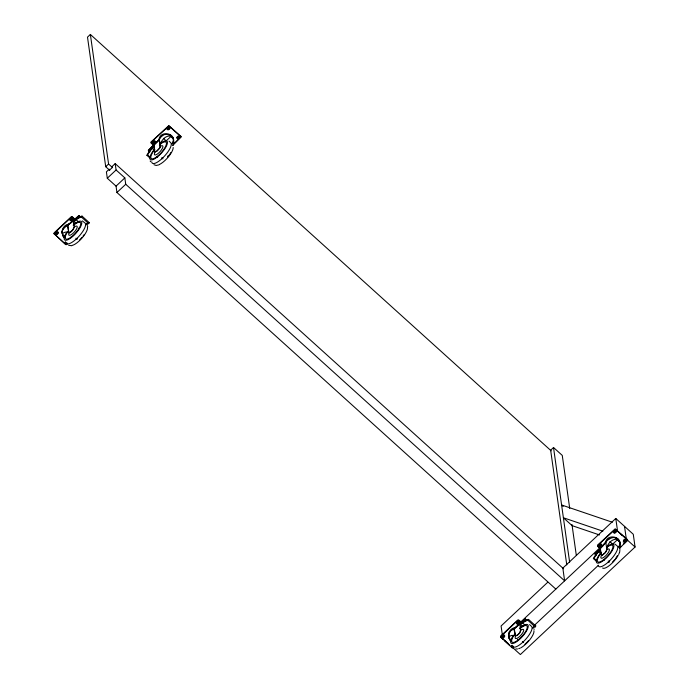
<?xml version="1.0" encoding="UTF-8"?>
<svg xmlns="http://www.w3.org/2000/svg" width="689" height="689" viewBox="0 0 689 689"><rect width="100%" height="100%" fill="white"/><g stroke="black" fill="none" stroke-linecap="round" stroke-linejoin="round"><path stroke-width="1.03" d="M173.352 145.207C176.608 130.359 160.554 135.612 160.296 146.214M619.842 548.47C623.097 533.622 607.035 538.884 606.785 549.486M80.294 217.035L78.744 215.64L73.267 220.428C75.127 225.114 74.584 230.875 69.133 232.822L68.711 232.675M162.923 135.285L160.158 137.8L159.34 139.436L160.313 146.352L159.727 148.178L157.058 151.08L154.93 151.985L153.733 144.948L159.34 139.419C161.82 130.195 177.934 135.018 172.138 143.923C178.727 133.52 159.598 128.972 158.858 140.255M159.366 139.393L160.132 147.48M526.775 620.307L525.233 618.903L514.046 628.764L515.045 635.671C517.482 636.447 521.194 632.209 520.634 629.47C520.944 631.959 517.947 635.508 515.191 635.938M80.346 217.147L78.839 215.778L78.692 216.811L73.43 221.617L78.598 216.716L78.744 215.64M87.141 223.288L87.003 224.313M526.827 620.41L525.319 619.049L525.182 620.074L519.911 624.88L525.087 619.988L525.233 618.903M533.725 626.585L533.484 627.576M619.652 552.285L619.919 549.443M69.563 224.192C62.673 223.899 58.961 234.174 65.343 237.559C54.112 228.447 75.557 221.961 78.839 215.778M605.347 543.518C606.079 532.235 625.216 536.791 618.627 547.195C621.779 543.104 618.093 536.946 613.038 537.532C604.701 539.211 601.781 549.279 594.822 553.629L595.305 554.3L600.481 549.486L595.305 554.3M62.122 231.969C62.716 225.785 70.407 225.148 73.267 220.428L76.384 223.296M606.751 550.063L604.994 552.983L602.746 554.766M605.657 552.208L606.897 549.71L605.829 542.682L606.639 541.08M627.515 540.409L627.386 539.453L615.088 528.902L597.63 545.128L597.613 546.334L600.041 548.573M85.867 224.7A13.504 4.255 -47.9 0 1 88.692 223.632L89.277 222.668L82.034 216.122A13.358 4.212 -47.9 0 0 76.78 218.792L76.186 219.748L74.334 220.402M79.08 222.366L76.186 219.748A13.504 4.255 -47.9 0 1 81.44 217.087L82.034 216.122M149.797 157.902L146.903 155.275A13.358 4.212 -47.9 0 1 151.597 148.609L152.657 146.903M153.346 146.654L152.295 148.359A13.504 4.255 -47.9 0 0 147.592 155.034L146.903 155.275M532.356 627.963A13.504 4.255 -47.9 0 1 535.172 626.904L535.766 625.939L528.523 619.394A13.358 4.212 -47.9 0 0 523.261 622.055L522.667 623.02L520.815 623.674M524.837 624.983L522.667 623.02A13.504 4.255 -47.9 0 1 527.929 620.35L528.523 619.394M596.286 561.165L593.384 558.546A13.358 4.212 -47.9 0 1 598.078 551.872L599.137 550.166M600.36 549.064L598.775 551.631A13.504 4.255 -47.9 0 0 594.082 558.297L593.384 558.546M159.624 148.092L156.257 151.494L154.689 151.632M167.573 156.532L168.125 155.774M627.378 540.572L623.519 544.189M604.899 552.897L603.443 554.266M148.815 151.037L154 146.214L148.815 151.037L148.342 150.366L153.733 144.948L148.454 150.478M594.943 553.749L603.116 545.679M159.435 139.505L153.836 145.086L159.443 139.833M600.317 548.306L605.924 542.768M551.166 450.83L90.371 34.45L87.503 37.137L105.71 166.712L109.706 170.321M105.71 166.712L108.578 164.025L90.371 34.45M563.602 568.804L115.192 163.62L112.324 166.307L112.479 167.367L109.422 170.235L109.267 169.175L106.399 171.862L107.295 178.236L116.045 186.142L116.941 192.507L555.834 589.095M107.295 178.236L116.088 169.994L115.192 163.62M56.3 231.917L55.542 232.624A1.068 0.982 -8 0 0 55.542 234.019A1.068 0.982 -8 0 0 57.058 233.993L57.816 233.278A1.068 0.982 -8 0 0 57.816 231.883M71.019 218.12L70.261 218.826A1.068 0.982 -8 0 0 70.261 220.222A1.068 0.982 -8 0 0 71.777 220.196L72.534 219.481A1.068 0.982 -8 0 0 72.534 218.086M153.346 140.9L152.588 141.615A1.068 0.982 -8 0 0 152.579 143.011A1.068 0.982 -8 0 0 154.095 142.976L154.853 142.27A1.068 0.982 -8 0 0 154.853 140.875M168.064 127.103L167.306 127.818A1.068 0.982 -8 0 0 167.134 128.025M56.3 233.313L57.058 232.598M71.019 219.507L71.777 218.801M153.337 142.296L154.095 141.581M168.056 128.498L168.814 127.784M68.659 232.494L67.556 225.501L73.361 220.523M64.077 236.887L62.449 235.052L62.88 233.132L65.205 232.133L68.797 232.314L67.875 225.389M116.045 186.142L124.838 177.891L116.088 169.994M116.941 192.507L125.734 184.264L124.838 177.891M178.02 136.103L177.262 136.818A1.068 0.982 -8 0 0 177.262 138.213A1.068 0.982 -8 0 0 178.778 138.179L179.536 137.473A1.068 0.982 -8 0 0 179.536 136.077M178.02 137.499L178.778 136.784M173.172 144.544L181.121 136.543L168.822 125.605L151.089 141.943L151.192 143.157L154.327 145.999M172.448 145.612L181.19 136.973L168.874 125.941L151.192 142.192L151.149 142.821L153.509 144.966M76.048 239.229L77.022 238.316M161.846 158.754L162.819 157.85M569.725 508.508L562.267 455.403L553.517 447.505L550.649 450.193L566.771 564.894M547.807 582.196L501.084 626L502.729 637.678M512.418 647.367L520.376 654.55L635.069 547.014L633.277 534.268L615.785 518.464L562.835 568.106L564.627 580.853L125.734 184.264M502.781 636.576L503.547 635.861M517.499 622.778L518.257 622.064M599.826 545.559L600.584 544.853M614.545 531.762L615.303 531.055M518.481 624.113L599.628 548.031M516.345 627.119L525.319 619.049M534.251 625.431L598.233 565.445M623.201 542.036L626.318 539.108L624.535 526.37M619.652 547.815L621.202 546.368M619.704 548.151L627.653 540.142L615.355 529.212L597.682 545.464L597.63 546.084L599.998 548.237M522.538 642.492L523.511 641.58M608.327 562.026L609.3 561.113M173.172 138.902L171.501 136L166.144 140.866L163.422 138.308M63.922 236.568L65.455 235.173M619.652 542.148L617.981 539.263L612.633 544.138L609.903 541.58M510.558 640.15L508.93 638.315L509.369 636.403L511.686 635.404L515.277 635.577L514.304 628.661L510.988 630.495L508.956 633.527L508.74 636.946L509.36 638.514L510.411 639.84L511.936 638.445M519.842 623.786L514.166 628.824L515.148 635.766M66.859 244.251L65.653 244.276L54.181 233.907M66.911 244.586L65.696 244.612L54.009 233.485L71.311 217.13L72.354 217.104L74.731 219.248M513.262 647.582L512.134 647.539M513.391 647.849L512.185 647.875L500.49 636.757L517.792 620.393L518.834 620.376L521.211 622.511M607.853 539.668L609.403 538.557M512.547 629.384C508.801 631.236 507.121 636.782 510.403 639.831M602.841 554.852L601.643 555.231M151.597 148.609L152.295 148.359L154.465 150.323M74.929 219.446L76.78 218.792M598.078 551.872L598.775 551.631L600.946 553.594M521.409 622.71L523.261 622.055M159.03 164.817L156.179 165.472L153.974 164.723M514.089 628.747L519.747 623.7L520.324 627.223M69.038 232.736L72.293 230.41L74.291 227.215M602.229 555.179L601.316 555.162M516.052 627.464C511.178 627.481 506.673 633.002 509.231 637.618M71.708 245.758L68.607 245.267M515.811 648.935L517.491 649.012M612.349 522.228L561.595 504.985L563.189 506.424M602.866 531.167L563.395 517.758L572.137 525.655L599.464 534.94M614.881 537.678L617.981 539.263M82.344 220.919L84.73 222.823A13.797 4.349 -47.9 0 1 78.494 236.818A13.797 4.349 -47.9 0 1 66.11 242.657M614.803 544.017L617.189 545.921A13.797 4.349 -47.9 0 1 609.886 560.527A13.797 4.349 -47.9 0 1 598.207 565.135M170.08 135.01L171.501 136M620.755 534.078L622.348 535.517M626.318 539.108L635.069 547.014M614.545 531.064L615.303 531.753M624.51 540.073L625.259 540.753M168.056 127.801L168.814 128.481M178.02 136.801L178.778 137.481M169.046 141.159L170.708 142.657A13.797 4.349 -47.9 0 1 163.405 157.256A13.797 4.349 -47.9 0 1 151.718 161.863M599.826 544.87L600.584 545.55M153.346 141.598L154.095 142.278M600.326 548.358L601.127 553.965L600.705 551.639M154.543 150.615L154 146.214M608.215 561.027L609.42 562.112M161.726 157.755L162.931 158.849M594.822 553.629L596.45 555.11M148.342 150.366L149.961 151.838M147.592 155.034L150.495 157.652M594.082 558.297L596.252 560.26M108.578 164.025L112.574 167.625M527.929 620.35L535.172 626.904M81.44 217.087L88.692 223.632M529.557 624.587L531.21 626.094A13.797 4.349 -47.9 0 1 524.984 640.081A13.797 4.349 -47.9 0 1 512.599 645.929M521.168 622.176L518.791 620.04L517.749 620.057L500.67 636.059L500.533 637.015L502.961 639.246M75.445 219.602L72.207 216.716L71.26 216.794L54.181 232.796L54.104 233.829M519.756 623.743L522.873 626.559M517.508 622.081L518.257 622.761M71.019 218.809L71.777 219.498M522.417 641.493L523.623 642.579M75.936 238.222L77.142 239.316M502.789 635.878L503.538 636.558M56.3 232.615L57.058 233.295M502.875 638.737L508.448 643.776M504.486 640.632L509.843 645.464M510.85 640.52L509.507 639.599A3.35 0.431 45.5 0 1 510.876 640.77M64.361 237.257L63.026 236.336A3.35 0.431 45.5 0 1 64.396 237.507M533.708 628.695L534.182 629.367M87.219 225.424L87.779 226.845M150.176 161.037L150.658 161.717M601.411 555.248L601.032 553.878M62.131 232.787L62.751 234.346M615.785 518.464L617.577 531.21M571.965 524.441L576.297 555.239M553.517 447.505L569.639 562.207M73.37 220.566L73.835 223.951M520.221 627.136L520.634 629.47M173.189 147.489A12.419 3.91 -47.9 0 1 168.676 156.524A12.419 3.91 -47.9 0 1 159.469 164.464M170.889 152.476A11.033 3.479 -47.9 0 1 169.83 154.198M169.218 155.077A11.033 3.479 -47.9 0 1 167.642 157.075M161.045 142.907A12.419 3.91 -47.9 0 1 166.213 146.447A12.419 3.91 -47.9 0 1 152.321 159.805A12.419 3.91 -47.9 0 1 154.345 149.349M160.778 143.734A11.033 3.479 -47.9 0 1 165.369 146.878A11.033 3.479 -47.9 0 1 153.018 158.754A11.033 3.479 -47.9 0 1 154.827 149.461M161.028 145.999A6.037 1.903 -47.9 0 1 162.199 148.678A6.037 1.903 -47.9 0 1 156.257 154.689A6.037 1.903 -47.9 0 1 155.085 152.019M157.686 157.178A6.037 1.903 -47.9 0 1 157.032 157.023M169.572 127.077A1.068 0.982 -8 0 1 169.572 128.464L168.814 129.179A1.068 0.982 -8 0 1 167.126 129.007M73.31 224.89A12.419 3.91 -47.9 0 1 81.388 224.847A12.419 3.91 -47.9 0 1 68.271 239.539A12.419 3.91 -47.9 0 1 66.979 231.978M73.275 225.536A11.033 3.479 -47.9 0 1 80.449 225.501A11.033 3.479 -47.9 0 1 68.788 238.558A11.033 3.479 -47.9 0 1 67.651 231.84M73.801 227.336A6.037 1.903 -47.9 0 1 77.065 227.861A6.037 1.903 -47.9 0 1 71.277 234.665A6.037 1.903 -47.9 0 1 69.227 232.718M71.492 237.464A6.037 1.903 -47.9 0 1 71.131 236.982M78.529 228.266A6.037 1.903 -47.9 0 1 79.278 228.3M87.46 227.456A12.419 3.91 -47.9 0 1 82.396 237.602A12.419 3.91 -47.9 0 1 72.233 245.379M84.024 234.751A11.033 3.479 -47.9 0 1 83.059 236.086M81.991 237.412A11.033 3.479 -47.9 0 1 79.631 239.927M86.469 223.736A13.358 4.212 -47.9 0 1 86.917 223.494M88.571 222.823A13.358 4.212 -47.9 0 1 89.277 222.668M67.066 243.329A1.068 0.982 -8 0 1 65.55 243.355A1.068 0.982 -8 0 1 65.558 241.968M67.014 242.993A1.068 0.982 -8 0 1 65.231 242.072M619.342 552.759A12.419 3.91 -47.9 0 1 618.653 554.447M618.188 555.36A12.419 3.91 -47.9 0 1 609.808 565.195A12.419 3.91 -47.9 0 1 602.591 568.046M617.37 555.739A11.033 3.479 -47.9 0 1 615.699 558.34M614.683 559.683A11.033 3.479 -47.9 0 1 612.375 562.25M607.534 546.17A12.419 3.91 -47.9 0 1 612.693 549.71A12.419 3.91 -47.9 0 1 598.801 563.068A12.419 3.91 -47.9 0 1 600.834 552.621M607.267 546.997A11.033 3.479 -47.9 0 1 611.858 550.141A11.033 3.479 -47.9 0 1 599.508 562.017A11.033 3.479 -47.9 0 1 601.308 552.733M607.509 549.271A6.037 1.903 -47.9 0 1 608.688 551.941A6.037 1.903 -47.9 0 1 602.737 557.961A6.037 1.903 -47.9 0 1 601.566 555.282M604.175 560.441A6.037 1.903 -47.9 0 1 603.521 560.295M601.118 543.991A1.068 0.982 -8 0 1 601.333 545.533L600.575 546.248A1.068 0.982 -8 0 1 599.068 546.274A1.068 0.982 -8 0 1 599.068 544.878L599.826 544.172A1.068 0.982 -8 0 1 600.05 544.009M625.543 539.099A1.068 0.982 -8 0 1 626.017 540.736L625.259 541.451A1.068 0.982 -8 0 1 623.743 541.476A1.068 0.982 -8 0 1 623.752 540.081L624.51 539.375A1.068 0.982 -8 0 1 624.992 539.108M615.837 530.186A1.068 0.982 -8 0 1 616.052 531.736L615.294 532.442A1.068 0.982 -8 0 1 613.787 532.476A1.068 0.982 -8 0 1 613.787 531.081L614.545 530.375A1.068 0.982 -8 0 1 615.027 530.108M519.799 628.161A12.419 3.91 -47.9 0 1 527.869 628.118A12.419 3.91 -47.9 0 1 514.752 642.811A12.419 3.91 -47.9 0 1 513.469 635.241M519.756 628.807A11.033 3.479 -47.9 0 1 526.939 628.764A11.033 3.479 -47.9 0 1 515.277 641.829A11.033 3.479 -47.9 0 1 514.132 635.103M520.29 630.599A6.037 1.903 -47.9 0 1 523.545 631.124A6.037 1.903 -47.9 0 1 517.766 637.928A6.037 1.903 -47.9 0 1 515.716 635.981M517.611 640.245A6.037 1.903 -47.9 0 1 517.663 639.366M533.941 630.719A12.419 3.91 -47.9 0 1 530.091 639.375A12.419 3.91 -47.9 0 1 520.884 647.781M520.109 648.168A12.419 3.91 -47.9 0 1 518.714 648.642M528.472 640.684A11.033 3.479 -47.9 0 1 524.88 644.318M535.06 626.086A13.358 4.212 -47.9 0 1 535.766 625.939M518.541 621.108A1.068 0.982 -8 0 1 519.015 622.744L518.257 623.459A1.068 0.982 -8 0 1 516.741 623.485A1.068 0.982 -8 0 1 516.75 622.098L517.508 621.383A1.068 0.982 -8 0 1 517.99 621.116M503.823 634.905A1.068 0.982 -8 0 1 504.296 636.55L503.538 637.256A1.068 0.982 -8 0 1 501.756 636.343M502.789 635.18A1.068 0.982 -8 0 1 503.271 634.922M501.859 636.102A1.068 0.982 -8 0 1 502.031 635.895M513.546 646.601A1.068 0.982 -8 0 1 512.039 646.626A1.068 0.982 -8 0 1 512.039 645.231M513.503 646.256A1.068 0.982 -8 0 1 511.712 645.851M153.389 141.236L152.631 141.951A1.068 0.982 -8 0 0 152.631 143.346A1.068 0.982 -8 0 0 154.138 143.312L154.904 142.606A1.068 0.982 -8 0 0 154.904 141.211A1.068 0.982 -8 0 0 153.389 141.236M168.107 127.439L167.349 128.154A1.068 0.982 -8 0 0 167.349 129.549A1.068 0.982 -8 0 0 168.857 129.515L169.615 128.809A1.068 0.982 -8 0 0 169.623 127.413A1.068 0.982 -8 0 0 168.107 127.439M56.352 232.253L55.594 232.968A1.068 0.982 -8 0 0 55.585 234.355A1.068 0.982 -8 0 0 57.101 234.329L57.859 233.614A1.068 0.982 -8 0 0 57.867 232.227A1.068 0.982 -8 0 0 56.352 232.253M71.07 218.456L70.312 219.162A1.068 0.982 -8 0 0 70.304 220.558A1.068 0.982 -8 0 0 71.82 220.532L72.578 219.817A1.068 0.982 -8 0 0 72.586 218.422A1.068 0.982 -8 0 0 71.07 218.456M178.072 136.439L177.314 137.154A1.068 0.982 -8 0 0 177.306 138.549A1.068 0.982 -8 0 0 178.821 138.515L179.579 137.809A1.068 0.982 -8 0 0 179.588 136.413A1.068 0.982 -8 0 0 178.072 136.439M599.878 544.508L599.12 545.214A1.068 0.982 -8 0 0 599.111 546.61A1.068 0.982 -8 0 0 600.627 546.584L601.385 545.869A1.068 0.982 -8 0 0 601.385 544.474A1.068 0.982 -8 0 0 599.878 544.508M614.597 530.711L613.839 531.417A1.068 0.982 -8 0 0 613.83 532.812A1.068 0.982 -8 0 0 615.346 532.786L616.104 532.072A1.068 0.982 -8 0 0 616.104 530.676A1.068 0.982 -8 0 0 614.597 530.711M502.832 635.516L502.074 636.231A1.068 0.982 -8 0 0 502.074 637.626A1.068 0.982 -8 0 0 503.59 637.592L504.348 636.886A1.068 0.982 -8 0 0 504.348 635.491A1.068 0.982 -8 0 0 502.832 635.516M517.551 621.719L516.793 622.434A1.068 0.982 -8 0 0 516.793 623.821A1.068 0.982 -8 0 0 518.309 623.795L519.067 623.08A1.068 0.982 -8 0 0 519.067 621.693A1.068 0.982 -8 0 0 517.551 621.719M624.553 539.711L623.795 540.417A1.068 0.982 -8 0 0 623.795 541.812A1.068 0.982 -8 0 0 625.311 541.787L626.068 541.072A1.068 0.982 -8 0 0 626.068 539.676A1.068 0.982 -8 0 0 624.553 539.711M171.423 136.181L170.235 136.06A3.35 1.145 50 0 1 172.715 138.429L171.423 136.181M617.904 539.453L616.715 539.323A3.35 1.145 50 0 1 619.196 541.692L617.904 539.453"/></g></svg>
